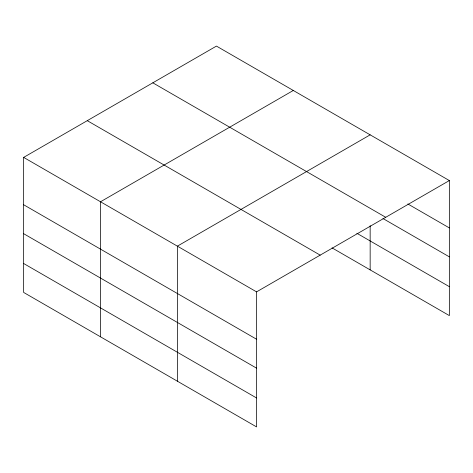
<?xml version="1.0" encoding="UTF-8"?>
<svg xmlns="http://www.w3.org/2000/svg" width="473" height="473" viewBox="0 0 473 473"><rect width="100%" height="100%" fill="white"/><g stroke="black" fill="none" stroke-linecap="round" stroke-linejoin="round"><path stroke-width="0.71" d="M23.65 157.397L256.561 291.871L256.561 426.906L23.65 292.438L23.65 157.397L216.439 46.094L449.35 180.562L449.35 315.603L332.046 247.876M293.295 90.467L100.513 201.776L100.513 336.811M370.158 134.846L177.375 246.149L177.375 381.185M256.561 291.871L449.35 180.562M407.838 203.958L449.35 227.921M152.814 82.822L385.732 217.296M382.935 218.508L449.35 256.857M356.819 233.248L449.35 286.668M87.269 120.668L320.186 255.136M23.65 204.756L256.561 339.23M23.65 233.692L256.561 368.16M23.65 263.502L256.561 397.97M370.158 225.68L370.158 269.882"/></g></svg>
